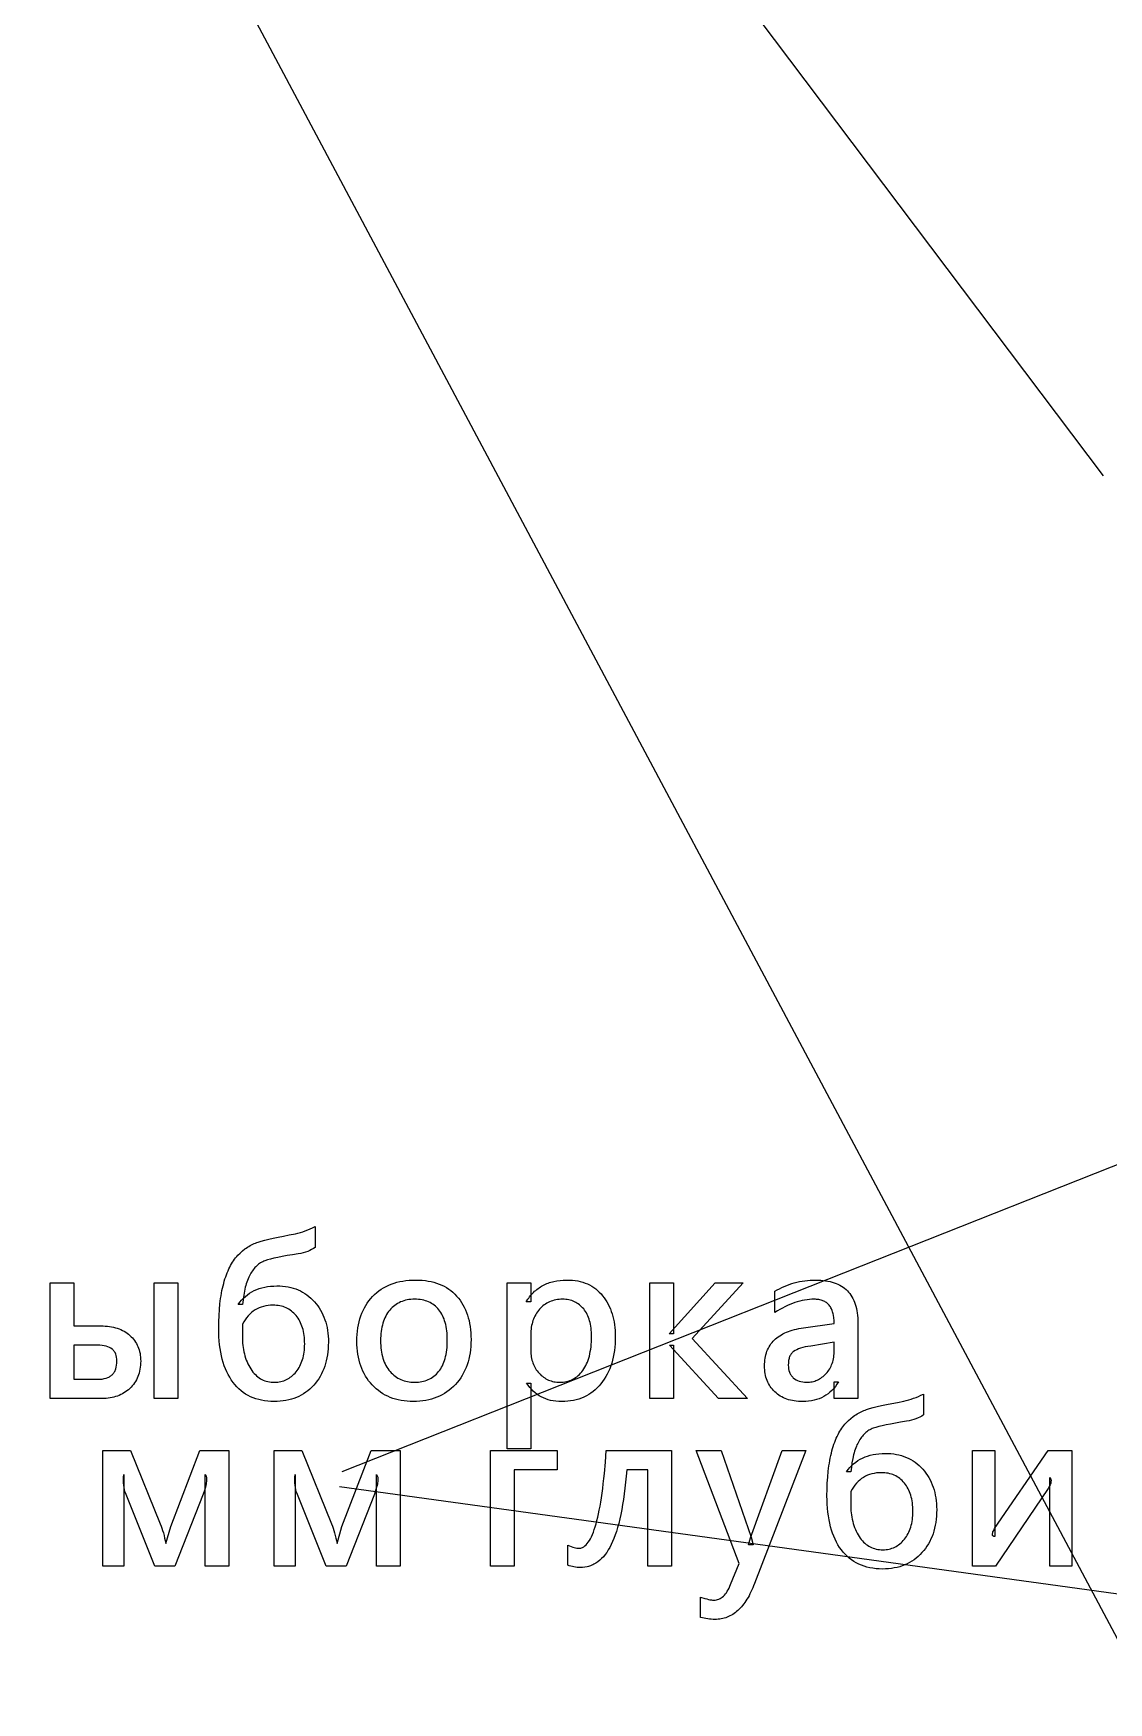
# Model space of a CAD drawing. Header units: metres. Extents: x -352 to 1414, y 67 to 1317.
# Drawn here: x 56 to 312.7, y 247.7 to 646.4 of the extents above; entities that cross this region are included whole.
import ezdxf

# ---------------------------------------------------------------- set-up
doc = ezdxf.new("R2010")
doc.units = ezdxf.units.M
doc.layers.add('Page1', color=7, linetype='CONTINUOUS')

msp = doc.modelspace()

# ---------------------------------------------------------------- linework, layer by layer
at = {"layer": 'Page1'}
for p, q in [((311.483634, 540.674066), (-95.670095, 1081.008921)), ((322.899159, 247.675588), (-114.69597, 1069.593396)), ((390.793008, 406.250482), (129.606277, 302.800052)), ((370.307774, 265.926631), (129.094146, 299.215136))]:
    msp.add_line(p, q, dxfattribs=at)
for points in [[(123.220604, 361.358032), (123.220604, 356.391205), (123.220604, 356.391205), (122.830925, 356.126587), (122.408585, 355.883057), (121.953575, 355.660614), (121.465904, 355.459259), (120.945557, 355.278961), (120.392548, 355.119781), (119.80687, 354.981689), (119.188522, 354.864655), (119.188522, 354.864655), (117.805214, 354.646484), (116.534172, 354.431702), (115.375389, 354.220276), (114.328873, 354.012207), (113.394615, 353.807526), (112.572617, 353.606201), (111.862877, 353.408234), (111.265404, 353.213654), (111.265404, 353.213654), (110.997757, 353.110382), (110.73616, 352.993378), (110.480606, 352.862701), (110.23111, 352.718292), (109.987663, 352.560211), (109.750259, 352.388428), (109.518913, 352.202942), (109.29361, 352.003754), (109.074356, 351.790894), (108.86116, 351.564301), (108.654007, 351.324036), (108.452904, 351.070068), (108.257851, 350.802399), (108.068848, 350.521027), (107.885895, 350.225983), (107.708984, 349.917206), (107.708984, 349.917206), (107.539009, 349.593445), (107.376823, 349.253357), (107.222443, 348.896973), (107.075867, 348.524261), (106.93708, 348.135254), (106.806099, 347.729919), (106.682915, 347.308289), (106.567535, 346.870331), (106.360161, 345.945496), (106.18399, 344.955414), (106.039024, 343.900085), (105.925247, 342.77948), (105.925247, 342.77948), (104.84671, 342.77948), (104.84671, 342.77948), (105.243919, 343.314636), (105.665382, 343.815247), (106.111076, 344.281342), (106.581017, 344.712921), (107.075195, 345.109955), (107.593613, 345.472473), (108.136276, 345.800446), (108.703178, 346.093933), (109.294327, 346.352875), (109.909706, 346.577271), (110.549339, 346.767181), (111.213203, 346.922546), (111.901314, 347.043365), (112.613663, 347.129669), (113.350258, 347.181458), (114.111092, 347.19873), (114.111092, 347.19873), (114.805931, 347.184021), (115.482811, 347.139893), (116.141747, 347.066315), (116.782722, 346.963318), (117.405746, 346.830902), (118.010811, 346.669067), (118.597931, 346.477783), (119.167091, 346.25708), (119.7183, 346.006958), (120.251549, 345.727417), (120.766846, 345.418427), (121.264191, 345.080017), (121.743584, 344.712189), (122.205017, 344.314941), (122.648506, 343.888245), (123.074028, 343.432129), (123.074028, 343.432129), (123.477562, 342.952942), (123.855064, 342.45697), (124.206528, 341.944214), (124.53196, 341.414734), (124.83136, 340.868439), (125.104721, 340.30542), (125.352043, 339.725616), (125.573341, 339.129059), (125.7686, 338.515717), (125.93782, 337.88562), (126.081009, 337.238739), (126.198166, 336.575104), (126.289284, 335.894714), (126.35437, 335.197571), (126.393425, 334.483643), (126.406441, 333.75293), (126.406441, 333.75293), (126.392731, 332.968781), (126.351608, 332.203705), (126.283066, 331.457703), (126.187103, 330.730774), (126.063728, 330.022949), (125.912933, 329.334167), (125.734718, 328.66449), (125.529091, 328.013855), (125.296043, 327.382324), (125.035583, 326.769867), (124.747704, 326.176483), (124.432404, 325.602173), (124.089691, 325.046967), (123.719559, 324.510803), (123.322006, 323.993744), (122.897041, 323.495758), (122.897041, 323.495758), (122.448975, 323.022552), (121.98214, 322.579895), (121.496529, 322.167755), (120.992142, 321.786163), (120.468971, 321.435089), (119.92704, 321.114532), (119.366325, 320.824524), (118.786835, 320.565033), (118.188576, 320.33606), (117.571533, 320.137634), (116.935722, 319.969727), (116.281128, 319.832336), (115.607765, 319.725494), (114.915627, 319.64917), (114.204712, 319.603394), (113.475029, 319.588104), (113.475029, 319.588104), (112.686043, 319.606018), (111.920303, 319.65976), (111.177818, 319.749298), (110.458572, 319.874695), (109.762573, 320.035889), (109.089828, 320.23291), (108.440331, 320.465759), (107.814072, 320.734406), (107.211067, 321.038879), (106.63131, 321.379211), (106.074799, 321.755341), (105.541534, 322.167267), (105.031517, 322.615051), (104.544754, 323.098633), (104.08123, 323.618042), (103.640953, 324.173279), (103.640953, 324.173279), (103.2257, 324.761078), (102.837234, 325.378174), (102.475563, 326.024567), (102.140678, 326.700256), (101.832588, 327.405243), (101.551285, 328.139526), (101.296776, 328.903107), (101.069054, 329.695984), (100.868126, 330.518127), (100.693985, 331.369598), (100.546638, 332.250366), (100.426079, 333.160431), (100.332314, 334.099792), (100.265335, 335.068451), (100.225151, 336.066406), (100.211754, 337.093658), (100.211754, 337.093658), (100.230377, 338.639069), (100.286247, 340.125488), (100.379364, 341.552856), (100.509735, 342.921204), (100.677345, 344.23056), (100.775124, 344.863068), (100.88221, 345.480835), (100.998611, 346.083862), (101.124321, 346.672119), (101.259346, 347.245636), (101.403679, 347.804382), (101.403679, 347.804382), (101.556526, 348.347473), (101.717087, 348.874023), (101.885361, 349.384003), (102.061348, 349.877441), (102.245041, 350.35434), (102.436455, 350.814697), (102.635582, 351.258484), (102.842422, 351.68573), (103.056976, 352.096436), (103.279236, 352.49057), (103.509216, 352.868164), (103.74691, 353.229218), (103.99231, 353.57373), (104.24543, 353.901672), (104.506264, 354.213074), (104.774803, 354.507904), (104.774803, 354.507904), (105.327774, 355.058929), (105.897072, 355.565704), (106.482712, 356.028229), (106.781654, 356.24292), (107.084679, 356.446533), (107.391785, 356.639069), (107.70298, 356.820557), (108.018257, 356.990967), (108.337616, 357.15033), (108.661057, 357.298645), (108.988586, 357.435883), (109.320198, 357.562042), (109.655891, 357.677155), (109.655891, 357.677155), (110.386108, 357.899994), (111.225822, 358.130188), (112.175034, 358.367706), (113.233742, 358.612579), (114.401939, 358.864807), (115.679642, 359.12439), (117.066833, 359.391296), (118.563522, 359.665558), (118.563522, 359.665558), (119.149284, 359.810577), (119.734016, 359.974579), (120.317703, 360.157623), (120.90036, 360.35968), (121.481972, 360.58075), (122.062553, 360.820831), (122.642097, 361.079926), (123.220604, 361.358032)], [(59.988743, 320.296082), (59.988743, 347.906708), (65.652458, 347.906708), (65.652458, 337.641205), (72.057327, 337.641205), (72.057327, 337.641205), (72.60112, 337.632355), (73.130463, 337.605743), (73.645355, 337.561401), (74.14579, 337.499298), (74.631767, 337.419495), (75.103294, 337.32193), (75.560364, 337.206635), (76.002983, 337.073608), (76.431152, 336.922821), (76.844864, 336.754303), (77.244118, 336.568054), (77.628922, 336.364075), (77.999268, 336.142365), (78.355164, 335.902893), (78.696602, 335.645691), (79.02359, 335.370758), (79.02359, 335.370758), (79.333359, 335.080811), (79.623138, 334.778625), (79.892937, 334.464203), (80.142746, 334.137512), (80.372574, 333.798584), (80.582413, 333.447388), (80.77227, 333.083954), (80.942146, 332.708282), (81.092033, 332.320343), (81.221931, 331.920166), (81.331848, 331.507721), (81.421783, 331.083038), (81.49173, 330.646088), (81.541695, 330.196899), (81.571671, 329.735474), (81.581665, 329.26178), (81.581665, 329.26178), (81.571457, 328.751373), (81.540833, 328.254425), (81.489784, 327.770935), (81.418327, 327.300873), (81.326454, 326.844299), (81.214157, 326.401184), (81.081444, 325.971527), (80.928314, 325.555359), (80.754776, 325.152618), (80.560814, 324.763336), (80.346428, 324.387512), (80.111633, 324.025177), (79.856422, 323.67627), (79.580788, 323.340851), (79.284744, 323.01886), (78.968277, 322.710358), (78.968277, 322.710358), (78.636406, 322.417999), (78.294151, 322.144501), (77.941498, 321.889862), (77.578445, 321.654114), (77.205009, 321.437195), (76.821182, 321.239166), (76.426956, 321.059967), (76.022346, 320.899658), (75.607338, 320.758179), (75.181938, 320.63559), (74.746147, 320.53186), (74.299965, 320.44696), (73.843391, 320.380951), (73.376419, 320.333801), (72.899063, 320.305511), (72.411308, 320.296082), (72.411308, 320.296082), (59.988743, 320.296082)], [(90.431221, 320.296082), (84.767502, 320.296082), (84.767502, 347.906708), (90.431221, 347.906708), (90.431221, 347.906708), (90.431221, 320.296082)], [(146.686981, 319.588104), (145.929871, 319.603577), (145.192017, 319.649902), (144.473404, 319.727142), (143.774048, 319.835266), (143.093948, 319.974304), (142.43309, 320.144226), (141.791489, 320.345062), (141.169144, 320.576782), (140.56604, 320.839386), (139.982178, 321.132904), (139.417572, 321.457306), (138.872223, 321.812592), (138.34613, 322.198792), (137.839279, 322.615906), (137.351669, 323.063873), (136.883316, 323.542755), (136.883316, 323.542755), (136.438934, 324.046906), (136.023209, 324.570648), (135.636169, 325.114044), (135.277786, 325.677032), (134.948074, 326.259644), (134.647034, 326.861877), (134.374664, 327.483704), (134.130966, 328.125183), (133.915939, 328.786255), (133.729584, 329.466949), (133.571899, 330.167267), (133.442886, 330.887207), (133.342545, 331.62674), (133.270859, 332.385925), (133.227859, 333.164703), (133.213516, 333.963104), (133.213516, 333.963104), (133.22821, 334.79895), (133.272293, 335.61264), (133.345749, 336.404144), (133.448593, 337.173492), (133.580811, 337.920685), (133.742416, 338.645691), (133.933411, 339.348541), (134.153793, 340.029205), (134.403549, 340.687714), (134.682693, 341.324066), (134.991211, 341.938232), (135.329117, 342.530243), (135.696411, 343.100098), (136.093079, 343.647766), (136.51915, 344.173279), (136.974579, 344.676605), (136.974579, 344.676605), (137.455673, 345.153473), (137.958664, 345.599579), (138.483566, 346.014923), (139.03038, 346.399506), (139.599091, 346.753326), (140.189728, 347.076355), (140.802261, 347.368652), (141.436691, 347.630157), (142.093048, 347.860901), (142.771301, 348.060883), (143.471466, 348.230103), (144.193542, 348.36853), (144.937515, 348.476227), (145.703415, 348.553131), (146.491211, 348.599274), (147.300919, 348.614655), (147.300919, 348.614655), (148.075211, 348.59964), (148.827332, 348.554596), (149.557251, 348.479523), (150.264999, 348.37442), (150.950546, 348.239258), (151.613907, 348.074097), (152.255081, 347.878906), (152.874054, 347.653656), (153.470856, 347.398376), (154.045456, 347.113098), (154.59787, 346.79776), (155.128098, 346.452393), (155.636139, 346.076996), (156.121994, 345.67157), (156.585663, 345.236115), (157.02713, 344.77063), (157.02713, 344.77063), (157.444061, 344.279602), (157.834091, 343.767456), (158.19722, 343.234222), (158.533447, 342.679932), (158.842789, 342.104523), (159.125229, 341.508057), (159.380768, 340.890472), (159.609406, 340.251831), (159.811142, 339.592102), (159.985977, 338.911255), (160.133926, 338.209351), (160.254974, 337.486359), (160.349121, 336.742249), (160.416367, 335.977081), (160.456711, 335.190826), (160.470154, 334.383484), (160.470154, 334.383484), (160.455521, 333.559204), (160.411606, 332.755371), (160.338425, 331.971985), (160.235962, 331.209045), (160.104218, 330.466522), (159.943207, 329.744446), (159.752914, 329.042816), (159.533356, 328.361633), (159.284515, 327.700867), (159.006393, 327.060547), (158.699005, 326.440674), (158.362335, 325.841217), (157.996399, 325.262238), (157.601181, 324.703674), (157.176697, 324.165527), (156.722931, 323.647858), (156.722931, 323.647858), (156.244598, 323.15625), (155.746399, 322.69635), (155.228363, 322.268188), (154.69046, 321.871704), (154.132706, 321.506989), (153.555099, 321.17395), (152.957642, 320.87265), (152.340317, 320.603058), (151.70314, 320.365173), (151.046112, 320.159027), (150.369232, 319.984589), (149.672485, 319.841858), (148.955887, 319.730835), (148.219437, 319.65155), (147.463135, 319.603973), (146.686981, 319.588104)], [(173.729004, 324.001831), (174.735641, 324.001831), (174.735641, 308.260681), (169.07193, 308.260681), (169.07193, 347.906708), (174.735641, 347.906708), (174.735641, 343.376831), (173.629456, 343.376831), (173.629456, 343.376831), (174.03479, 344.011108), (174.247452, 344.312897), (174.466782, 344.604462), (174.69278, 344.885773), (174.925446, 345.156891), (175.16478, 345.417755), (175.410767, 345.668396), (175.663422, 345.908783), (175.92276, 346.138977), (176.188736, 346.358917), (176.461395, 346.568634), (176.740723, 346.768127), (177.026703, 346.957367), (177.319351, 347.136414), (177.618668, 347.305206), (177.924652, 347.463776), (178.237289, 347.612122), (178.55661, 347.750214), (178.882584, 347.878082), (179.215225, 347.995728), (179.554535, 348.103149), (179.900497, 348.200348), (180.253143, 348.287292), (180.978409, 348.430511), (181.730347, 348.532837), (182.508926, 348.594208), (183.314178, 348.614655), (183.314178, 348.614655), (184.000412, 348.599976), (184.666687, 348.555939), (185.312988, 348.482544), (185.939331, 348.379761), (186.5457, 348.24765), (187.132111, 348.086151), (187.698563, 347.895294), (188.245056, 347.675079), (188.771576, 347.425507), (189.278137, 347.146576), (189.764725, 346.838287), (190.231354, 346.50061), (190.678024, 346.133606), (191.104736, 345.737213), (191.511475, 345.311462), (191.898254, 344.856354), (191.898254, 344.856354), (192.263275, 344.377655), (192.604752, 343.881134), (192.922668, 343.366791), (193.217041, 342.834625), (193.487869, 342.284637), (193.735138, 341.716797), (193.958862, 341.131165), (194.159042, 340.527679), (194.335663, 339.906403), (194.488739, 339.267273), (194.618271, 338.610321), (194.724243, 337.935577), (194.806656, 337.242981), (194.86554, 336.532562), (194.900864, 335.804321), (194.912643, 335.058258), (194.912643, 335.058258), (194.899246, 334.199707), (194.8591, 333.362213), (194.792175, 332.545776), (194.698486, 331.750366), (194.578018, 330.976013), (194.430801, 330.222717), (194.25679, 329.490448), (194.05603, 328.779205), (193.828491, 328.08902), (193.574188, 327.419891), (193.293106, 326.77179), (192.98526, 326.144745), (192.65065, 325.538727), (192.289276, 324.953766), (191.901123, 324.389832), (191.486206, 323.846954), (191.486206, 323.846954), (191.047974, 323.331238), (190.589874, 322.848785), (190.111938, 322.399628), (189.614136, 321.983704), (189.096481, 321.601074), (188.558975, 321.25174), (188.001617, 320.935638), (187.424393, 320.652832), (186.827316, 320.40329), (186.210388, 320.187012), (185.573593, 320.004028), (184.916962, 319.854279), (184.240463, 319.737854), (183.544113, 319.654663), (182.827896, 319.604767), (182.091843, 319.588104), (182.091843, 319.588104), (181.40712, 319.605347), (180.744019, 319.657074), (180.102509, 319.743286), (179.482605, 319.863983), (178.884308, 320.019135), (178.307617, 320.208801), (177.752533, 320.432922), (177.219055, 320.691559), (176.707184, 320.98465), (176.216904, 321.312225), (175.748245, 321.674286), (175.301193, 322.070831), (174.875732, 322.501862), (174.471893, 322.967377), (174.089645, 323.467346), (173.729004, 324.001831)], [(226.523254, 320.296082), (219.565292, 320.296082), (207.894943, 333.050507), (208.824142, 333.050507), (208.824142, 320.296082), (203.160431, 320.296082), (203.160431, 347.906708), (208.824142, 347.906708), (208.824142, 335.749634), (207.79538, 335.749634), (218.796494, 347.906708), (225.461304, 347.906708), (213.30423, 334.621307), (213.30423, 334.621307), (226.523254, 320.296082)], [(252.856003, 320.296082), (247.192276, 320.296082), (247.192276, 324.311554), (248.204453, 324.311554), (248.204453, 324.311554), (247.847687, 323.739594), (247.467361, 323.204498), (247.063492, 322.706329), (246.636078, 322.245056), (246.185104, 321.820679), (245.710587, 321.433228), (245.212524, 321.082642), (244.690903, 320.768982), (244.145737, 320.492218), (243.577011, 320.25235), (242.984741, 320.049377), (242.368927, 319.883331), (241.729568, 319.754181), (241.06665, 319.661926), (240.380173, 319.606567), (239.670166, 319.588104), (239.670166, 319.588104), (239.146927, 319.597198), (238.637817, 319.62442), (238.142807, 319.669769), (237.661896, 319.733307), (237.195099, 319.814972), (236.742416, 319.914795), (236.303833, 320.032745), (235.879364, 320.168854), (235.469009, 320.32312), (235.072754, 320.495544), (234.690613, 320.686096), (234.322571, 320.894806), (233.968643, 321.121674), (233.62883, 321.366669), (233.303116, 321.629822), (232.991516, 321.911133), (232.991516, 321.911133), (232.696472, 322.207428), (232.420486, 322.515656), (232.163513, 322.835724), (231.925583, 323.167694), (231.706696, 323.511536), (231.506836, 323.867279), (231.326004, 324.234894), (231.164215, 324.61438), (231.021454, 325.005768), (230.897736, 325.409027), (230.793045, 325.824188), (230.707382, 326.251221), (230.640762, 326.690125), (230.593185, 327.14093), (230.564636, 327.603607), (230.555115, 328.078156), (230.555115, 328.078156), (230.564209, 328.560272), (230.591492, 329.029694), (230.636978, 329.48645), (230.700653, 329.930511), (230.782516, 330.361908), (230.882568, 330.780609), (231.000809, 331.186615), (231.137253, 331.579956), (231.291885, 331.960602), (231.464706, 332.328583), (231.655716, 332.683868), (231.864914, 333.026489), (232.092316, 333.356415), (232.337906, 333.673645), (232.601685, 333.97821), (232.883652, 334.270081), (233.183823, 334.549286), (233.502167, 334.815796), (233.838715, 335.069611), (234.193466, 335.31076), (234.566391, 335.539246), (234.957504, 335.755035), (235.366821, 335.95813), (235.794327, 336.148529), (236.240021, 336.326263), (236.703918, 336.491333), (237.185989, 336.643707), (237.686264, 336.783386), (238.204727, 336.9104), (238.741394, 337.024719), (239.296234, 337.126373), (239.869278, 337.215332), (239.869278, 337.215332), (247.192276, 338.260681), (247.192276, 338.260681), (247.173645, 338.957245), (247.117706, 339.608856), (247.024475, 340.215546), (246.963882, 340.502014), (246.893951, 340.777283), (246.814713, 341.04129), (246.726151, 341.294067), (246.628265, 341.535614), (246.521042, 341.76593), (246.40451, 341.985016), (246.278656, 342.192871), (246.143478, 342.389465), (245.998978, 342.574829), (245.845154, 342.748993), (245.682007, 342.911896), (245.509537, 343.063568), (245.327744, 343.203979), (245.136627, 343.333191), (244.936188, 343.451141), (244.726425, 343.557892), (244.507339, 343.653381), (244.278931, 343.73764), (244.041199, 343.810669), (243.794159, 343.872467), (243.537781, 343.923004), (243.272079, 343.962341), (242.997055, 343.990417), (242.712723, 344.007263), (242.419052, 344.012909), (242.419052, 344.012909), (241.848953, 344.000458), (241.276642, 343.963104), (240.702133, 343.900879), (240.125427, 343.813782), (239.546509, 343.701782), (238.965393, 343.56488), (238.382065, 343.403107), (237.796539, 343.216431), (237.208817, 343.004883), (236.618881, 342.768433), (236.026733, 342.50708), (235.432404, 342.220856), (234.835846, 341.909729), (234.237106, 341.57373), (233.636154, 341.21283), (233.03299, 340.827057), (233.03299, 340.827057), (233.03299, 345.910004), (233.03299, 345.910004), (233.58049, 346.237549), (234.136154, 346.543915), (234.699997, 346.829163), (235.272003, 347.093292), (235.852173, 347.336304), (236.440506, 347.558167), (237.037003, 347.758911), (237.641678, 347.938507), (238.254517, 348.096985), (238.875519, 348.234314), (239.504684, 348.350525), (240.142014, 348.445618), (240.787521, 348.519592), (241.441193, 348.572418), (242.103027, 348.604095), (242.773041, 348.614655), (242.773041, 348.614655), (243.393372, 348.604614), (243.994019, 348.574493), (244.574966, 348.524231), (245.13623, 348.453918), (245.677795, 348.363495), (246.199661, 348.252991), (246.701843, 348.122375), (247.184326, 347.97168), (247.647125, 347.800903), (248.090225, 347.610016), (248.513626, 347.399048), (248.917343, 347.167969), (249.301361, 346.916809), (249.66568, 346.645538), (250.010315, 346.354218), (250.335266, 346.042755), (250.640503, 345.711212), (250.926056, 345.359589), (251.19191, 344.987885), (251.43808, 344.596069), (251.664551, 344.184174), (251.871338, 343.752167), (252.058426, 343.300079), (252.225815, 342.827881), (252.37352, 342.335602), (252.501526, 341.823242), (252.609833, 341.290771), (252.698456, 340.73822), (252.76738, 340.165558), (252.81662, 339.572815), (252.846161, 338.959991), (252.856003, 338.327057), (252.856003, 338.327057), (252.856003, 320.296082)], [(146.996704, 344.012909), (146.534073, 344.002747), (146.083664, 343.972351), (145.645493, 343.921692), (145.219543, 343.850769), (144.805817, 343.759583), (144.404327, 343.648102), (144.01506, 343.516388), (143.638031, 343.36438), (143.273224, 343.192139), (142.920639, 342.999603), (142.580292, 342.786804), (142.252167, 342.553741), (141.936279, 342.300446), (141.632614, 342.026855), (141.341187, 341.733002), (141.061981, 341.418854), (141.061981, 341.418854), (140.797409, 341.086395), (140.549927, 340.737427), (140.319504, 340.372009), (140.106155, 339.990143), (139.909866, 339.591797), (139.730652, 339.177002), (139.568497, 338.745758), (139.423416, 338.298004), (139.29541, 337.833832), (139.184464, 337.35318), (139.090591, 336.856049), (139.013779, 336.342468), (138.954041, 335.812439), (138.911377, 335.26593), (138.885773, 334.702942), (138.877243, 334.123505), (138.877243, 334.123505), (138.886063, 333.538055), (138.912537, 332.969482), (138.956665, 332.417786), (139.018448, 331.882965), (139.097885, 331.36499), (139.194962, 330.863922), (139.309708, 330.3797), (139.442093, 329.912384), (139.592133, 329.461914), (139.759811, 329.02832), (139.94516, 328.611603), (140.148148, 328.211761), (140.368805, 327.828796), (140.607101, 327.462708), (140.863037, 327.113495), (141.136642, 326.781158), (141.136642, 326.781158), (141.424301, 326.467346), (141.722443, 326.173828), (142.031067, 325.900513), (142.350174, 325.647461), (142.679749, 325.414673), (143.019806, 325.202087), (143.370346, 325.009766), (143.731354, 324.837708), (144.102859, 324.685883), (144.484833, 324.554291), (144.877274, 324.442932), (145.280212, 324.351837), (145.693619, 324.280975), (146.117493, 324.230377), (146.551865, 324.200012), (146.996704, 324.18988), (146.996704, 324.18988), (147.448196, 324.199799), (147.887283, 324.229584), (148.313965, 324.279236), (148.728241, 324.348724), (149.130127, 324.43808), (149.519608, 324.547272), (149.896683, 324.676331), (150.261368, 324.825256), (150.613647, 324.994019), (150.953522, 325.182648), (151.280991, 325.391144), (151.596054, 325.619476), (151.898727, 325.867676), (152.188995, 326.135712), (152.466858, 326.423615), (152.73233, 326.731354), (152.73233, 326.731354), (152.98349, 327.058472), (153.218445, 327.404449), (153.43721, 327.769287), (153.639755, 328.153015), (153.826096, 328.555573), (153.996246, 328.97699), (154.150177, 329.417267), (154.287918, 329.876404), (154.409439, 330.354431), (154.514771, 330.851288), (154.603897, 331.367035), (154.676804, 331.901611), (154.733521, 332.455078), (154.774033, 333.027374), (154.79834, 333.618561), (154.806442, 334.228607), (154.806442, 334.228607), (154.798523, 334.816406), (154.774765, 335.386475), (154.735184, 335.938843), (154.679749, 336.47348), (154.60849, 336.990417), (154.521378, 337.489624), (154.418442, 337.97113), (154.299667, 338.434906), (154.165054, 338.880981), (154.014603, 339.309326), (153.848328, 339.71994), (153.666199, 340.112854), (153.468231, 340.488068), (153.25444, 340.845551), (153.024811, 341.185303), (152.779343, 341.507355), (152.779343, 341.507355), (152.519196, 341.81076), (152.24556, 342.094604), (151.95842, 342.358856), (151.657761, 342.603546), (151.343613, 342.828644), (151.015961, 343.03418), (150.674789, 343.220123), (150.320129, 343.386505), (149.951965, 343.533325), (149.570297, 343.660553), (149.175125, 343.768219), (148.766449, 343.856293), (148.344269, 343.924805), (147.908585, 343.973755), (147.459396, 344.003113), (146.996704, 344.012909)], [(174.735641, 335.561554), (174.735641, 331.811554), (174.735641, 331.811554), (174.743469, 331.402618), (174.766937, 331.002655), (174.80603, 330.611694), (174.860779, 330.229706), (174.931168, 329.85672), (175.017212, 329.492706), (175.118881, 329.137695), (175.236206, 328.791656), (175.369156, 328.45462), (175.517761, 328.126556), (175.682007, 327.807495), (175.861893, 327.497406), (176.057419, 327.19632), (176.268585, 326.904205), (176.495407, 326.621094), (176.737854, 326.346954), (176.737854, 326.346954), (176.991699, 326.085754), (177.25267, 325.8414), (177.520767, 325.613892), (177.796005, 325.403229), (178.078369, 325.209442), (178.367859, 325.032501), (178.664474, 324.872406), (178.968231, 324.729156), (179.279099, 324.602753), (179.597107, 324.493225), (179.922256, 324.400543), (180.254517, 324.324707), (180.593918, 324.265717), (180.940445, 324.223602), (181.294113, 324.198303), (181.654892, 324.18988), (181.654892, 324.18988), (182.077621, 324.200928), (182.489899, 324.234039), (182.891708, 324.289246), (183.283081, 324.366516), (183.663971, 324.465881), (184.034424, 324.587341), (184.394409, 324.730865), (184.743942, 324.896454), (185.083023, 325.084167), (185.411636, 325.293915), (185.729797, 325.525757), (186.037506, 325.779694), (186.334747, 326.055695), (186.621536, 326.35379), (186.897873, 326.67395), (187.163742, 327.016205), (187.163742, 327.016205), (187.416245, 327.379181), (187.652451, 327.761505), (187.872375, 328.163208), (188.076004, 328.584259), (188.263351, 329.024658), (188.434402, 329.484406), (188.589157, 329.963531), (188.727631, 330.462006), (188.849808, 330.979858), (188.955688, 331.517029), (189.045288, 332.073608), (189.118591, 332.649506), (189.175613, 333.244781), (189.216339, 333.859406), (189.240768, 334.493408), (189.248917, 335.146759), (189.248917, 335.146759), (189.241562, 335.667511), (189.219498, 336.173401), (189.182709, 336.664368), (189.13121, 337.140472), (189.065002, 337.601715), (188.984085, 338.048035), (188.888443, 338.479492), (188.778091, 338.896057), (188.65303, 339.297729), (188.51326, 339.684509), (188.358765, 340.056427), (188.18956, 340.413452), (188.005646, 340.755585), (187.807022, 341.082825), (187.593674, 341.395172), (187.365631, 341.692657), (187.365631, 341.692657), (187.125168, 341.973633), (186.874619, 342.23645), (186.613983, 342.481171), (186.343262, 342.707764), (186.062439, 342.916229), (185.77153, 343.106537), (185.470535, 343.278748), (185.159454, 343.432831), (184.838287, 343.568787), (184.507019, 343.686615), (184.165665, 343.786316), (183.814224, 343.867889), (183.452682, 343.931335), (183.08107, 343.976654), (182.699356, 344.003845), (182.307556, 344.012909), (182.307556, 344.012909), (181.886841, 344.00354), (181.476471, 343.975525), (181.076462, 343.928802), (180.686798, 343.863373), (180.30748, 343.779297), (179.938522, 343.676514), (179.57991, 343.555023), (179.231644, 343.414856), (178.893723, 343.256012), (178.566147, 343.078461), (178.248932, 342.882233), (177.942062, 342.667297), (177.645538, 342.433716), (177.35936, 342.181396), (177.083527, 341.910431), (176.818054, 341.620758), (176.818054, 341.620758), (176.565887, 341.316742), (176.329987, 341.002777), (176.110367, 340.678864), (175.906998, 340.345001), (175.71991, 340.00116), (175.549088, 339.647369), (175.394531, 339.2836), (175.256256, 338.909882), (175.134232, 338.526215), (175.028488, 338.132568), (174.939011, 337.728973), (174.865799, 337.315399), (174.808853, 336.891876), (174.768188, 336.458405), (174.743774, 336.014954), (174.735641, 335.561554)], [(105.875465, 338.078156), (105.869942, 334.543854), (105.869942, 334.543854), (105.884369, 334.02887), (105.916603, 333.515442), (105.966644, 333.003571), (106.034485, 332.493256), (106.120125, 331.984497), (106.223572, 331.477295), (106.344826, 330.971649), (106.483879, 330.467529), (106.483879, 330.467529), (106.639091, 329.972809), (106.808823, 329.4953), (106.993073, 329.034973), (107.191841, 328.591858), (107.405128, 328.165924), (107.632935, 327.757202), (107.875259, 327.365662), (108.132103, 326.991333), (108.132103, 326.991333), (108.40049, 326.638), (108.677429, 326.309448), (108.962921, 326.005737), (109.256966, 325.726807), (109.55957, 325.472687), (109.870735, 325.243378), (110.190453, 325.038849), (110.518723, 324.859131), (110.518723, 324.859131), (110.857101, 324.702271), (111.207153, 324.566345), (111.568871, 324.451324), (111.942253, 324.357208), (112.327309, 324.283997), (112.724022, 324.23172), (113.132408, 324.200348), (113.55246, 324.18988), (113.55246, 324.18988), (113.935524, 324.199677), (114.310379, 324.229065), (114.677017, 324.278076), (115.035454, 324.346649), (115.385674, 324.434845), (115.727692, 324.542603), (116.061493, 324.669983), (116.387085, 324.816956), (116.704468, 324.983521), (117.013641, 325.169678), (117.314606, 325.375458), (117.607353, 325.6008), (117.891899, 325.845764), (118.168228, 326.110291), (118.436356, 326.39444), (118.696266, 326.698181), (118.696266, 326.698181), (118.944077, 327.018066), (119.175903, 327.350616), (119.391739, 327.695862), (119.591591, 328.053802), (119.775452, 328.424408), (119.943329, 328.807678), (120.095215, 329.203644), (120.23111, 329.612305), (120.351021, 330.033661), (120.454941, 330.467682), (120.542877, 330.914368), (120.614822, 331.373749), (120.670776, 331.845825), (120.710747, 332.330566), (120.734734, 332.828003), (120.742729, 333.338104), (120.742729, 333.338104), (120.734718, 333.870178), (120.710709, 334.387878), (120.670685, 334.891174), (120.614647, 335.380096), (120.542603, 335.854614), (120.454552, 336.314728), (120.350494, 336.760468), (120.230423, 337.191833), (120.094337, 337.608795), (119.942245, 338.011353), (119.774147, 338.399536), (119.590034, 338.773346), (119.389915, 339.132751), (119.17379, 339.477753), (118.94165, 339.80838), (118.693497, 340.124634), (118.693497, 340.124634), (118.43187, 340.424011), (118.159286, 340.704071), (117.875748, 340.964844), (117.581253, 341.206268), (117.27581, 341.428406), (116.959412, 341.631195), (116.632057, 341.814697), (116.293747, 341.978882), (115.944489, 342.123749), (115.584274, 342.249298), (115.213104, 342.35553), (114.830978, 342.442444), (114.437904, 342.51004), (114.033875, 342.55835), (113.618889, 342.587311), (113.192947, 342.596954), (113.192947, 342.596954), (112.591393, 342.579315), (112.009056, 342.526367), (111.445961, 342.43811), (110.902084, 342.314545), (110.377441, 342.15567), (109.872032, 341.961517), (109.385841, 341.732025), (108.918884, 341.467255), (108.471161, 341.167175), (108.042664, 340.831818), (107.633392, 340.461121), (107.243347, 340.055145), (106.872536, 339.613861), (106.52095, 339.137268), (106.188599, 338.625366), (105.875465, 338.078156)], [(65.652458, 333.039429), (65.652458, 324.897858), (71.332771, 324.897858), (71.332771, 324.897858), (71.888008, 324.914948), (72.407417, 324.966309), (72.891014, 325.051849), (73.338783, 325.171631), (73.750732, 325.325623), (73.943275, 325.415466), (74.126862, 325.513855), (74.301491, 325.620819), (74.467171, 325.736298), (74.623886, 325.860382), (74.771652, 325.992981), (74.910461, 326.134155), (75.040314, 326.283875), (75.161217, 326.442169), (75.273155, 326.609009), (75.376144, 326.784393), (75.470177, 326.968323), (75.555252, 327.160828), (75.631371, 327.361908), (75.756752, 327.789673), (75.846306, 328.251709), (75.90004, 328.747925), (75.917946, 329.278381), (75.917946, 329.278381), (75.899818, 329.733826), (75.845436, 330.159882), (75.754807, 330.556549), (75.627914, 330.923859), (75.464775, 331.261749), (75.369606, 331.419678), (75.265381, 331.570282), (75.152084, 331.713531), (75.029732, 331.849426), (74.898308, 331.977966), (74.757828, 332.099182), (74.449669, 332.31955), (74.105255, 332.510529), (73.724594, 332.67215), (73.307671, 332.804382), (72.8545, 332.907227), (72.365074, 332.980682), (71.839394, 333.02475), (71.277458, 333.039429), (71.277458, 333.039429), (65.652458, 333.039429)], [(247.192276, 333.747406), (241.578339, 332.851379), (241.578339, 332.851379), (240.903656, 332.743927), (240.276154, 332.620636), (239.695831, 332.481537), (239.162689, 332.32663), (238.676743, 332.155914), (238.237976, 331.96936), (237.846405, 331.767029), (237.502014, 331.548859), (237.502014, 331.548859), (237.346634, 331.430206), (237.201279, 331.300354), (237.065933, 331.159271), (236.940628, 331.006989), (236.825333, 330.843475), (236.720078, 330.668762), (236.624847, 330.482849), (236.539627, 330.285706), (236.464447, 330.077362), (236.399277, 329.857788), (236.344147, 329.627014), (236.299026, 329.38504), (236.238876, 328.867401), (236.218826, 328.304932), (236.218826, 328.304932), (236.237762, 327.834198), (236.29454, 327.389893), (236.389175, 326.972046), (236.521652, 326.580658), (236.602097, 326.394867), (236.691986, 326.215698), (236.791351, 326.043121), (236.900177, 325.877167), (237.018463, 325.717834), (237.146225, 325.565125), (237.283432, 325.419006), (237.430115, 325.27948), (237.430115, 325.27948), (237.744598, 325.024109), (238.082428, 324.802795), (238.443573, 324.615509), (238.828064, 324.46228), (239.235886, 324.343109), (239.667053, 324.257996), (240.121536, 324.206909), (240.599365, 324.18988), (240.599365, 324.18988), (240.939087, 324.198059), (241.272415, 324.222626), (241.59935, 324.26358), (241.919876, 324.320892), (242.234024, 324.394592), (242.541779, 324.48468), (242.843124, 324.591125), (243.138077, 324.713959), (243.426636, 324.853149), (243.708801, 325.008728), (243.984573, 325.180695), (244.253952, 325.369019), (244.516937, 325.57373), (244.773514, 325.79483), (245.023712, 326.032288), (245.267502, 326.286133), (245.267502, 326.286133), (245.50058, 326.553223), (245.718628, 326.830414), (245.921631, 327.117706), (246.109589, 327.415131), (246.282532, 327.722656), (246.440414, 328.040314), (246.583267, 328.368073), (246.71109, 328.705933), (246.823868, 329.053894), (246.921616, 329.411987), (247.004318, 329.780182), (247.071991, 330.158508), (247.124619, 330.546906), (247.162216, 330.945465), (247.184769, 331.354095), (247.192276, 331.772858), (247.192276, 331.772858), (247.192276, 333.747406)], [(268.475464, 321.358032), (268.475464, 316.391205), (268.475464, 316.391205), (268.085785, 316.126587), (267.663452, 315.883057), (267.208435, 315.660614), (266.720764, 315.459259), (266.200439, 315.278961), (265.6474, 315.119781), (265.061737, 314.981689), (264.44339, 314.864655), (264.44339, 314.864655), (263.060089, 314.646484), (261.789032, 314.431702), (260.630249, 314.220276), (259.58374, 314.012207), (258.649475, 313.807526), (257.827484, 313.606201), (257.117737, 313.408234), (256.520264, 313.213654), (256.520264, 313.213654), (256.252625, 313.110382), (255.991028, 312.993378), (255.735474, 312.862701), (255.485977, 312.718292), (255.242523, 312.560211), (255.005127, 312.388428), (254.773773, 312.202942), (254.548477, 312.003754), (254.329224, 311.790894), (254.116028, 311.564301), (253.908875, 311.324036), (253.707764, 311.070068), (253.512711, 310.802399), (253.323715, 310.521027), (253.140762, 310.225983), (252.963852, 309.917206), (252.963852, 309.917206), (252.793869, 309.593445), (252.631699, 309.253357), (252.47731, 308.896973), (252.330734, 308.524261), (252.191956, 308.135254), (252.060959, 307.729919), (251.93779, 307.308289), (251.822403, 306.870331), (251.615036, 305.945496), (251.438858, 304.955414), (251.293884, 303.900085), (251.180115, 302.77948), (251.180115, 302.77948), (250.101578, 302.77948), (250.101578, 302.77948), (250.498795, 303.314636), (250.920242, 303.815247), (251.365936, 304.281342), (251.835876, 304.712921), (252.330063, 305.109955), (252.84848, 305.472473), (253.391144, 305.800446), (253.958054, 306.093933), (254.549194, 306.352875), (255.164581, 306.577271), (255.804199, 306.767181), (256.468079, 306.922546), (257.156189, 307.043365), (257.86853, 307.129669), (258.605133, 307.181458), (259.365967, 307.19873), (259.365967, 307.19873), (260.060791, 307.184021), (260.737671, 307.139893), (261.396606, 307.066315), (262.037598, 306.963318), (262.660614, 306.830902), (263.265686, 306.669067), (263.852783, 306.477783), (264.421967, 306.25708), (264.973175, 306.006958), (265.506409, 305.727417), (266.021729, 305.418427), (266.519073, 305.080017), (266.998444, 304.712189), (267.4599, 304.314941), (267.903381, 303.888245), (268.328888, 303.432129), (268.328888, 303.432129), (268.732422, 302.952942), (269.109924, 302.45697), (269.461395, 301.944214), (269.786835, 301.414734), (270.086212, 300.868439), (270.359589, 300.30542), (270.606903, 299.725616), (270.828217, 299.129059), (271.023468, 298.515717), (271.192688, 297.88562), (271.335876, 297.238739), (271.453033, 296.575104), (271.544159, 295.894714), (271.609253, 295.197571), (271.648285, 294.483643), (271.661316, 293.75293), (271.661316, 293.75293), (271.647614, 292.968781), (271.606476, 292.203705), (271.537933, 291.457703), (271.441986, 290.730774), (271.318604, 290.022949), (271.167786, 289.334167), (270.989594, 288.66449), (270.783966, 288.013855), (270.550903, 287.382324), (270.290436, 286.769867), (270.002563, 286.176483), (269.687256, 285.602173), (269.344543, 285.046967), (268.974426, 284.510803), (268.576874, 283.993744), (268.151917, 283.495758), (268.151917, 283.495758), (267.703857, 283.022552), (267.237, 282.579895), (266.751404, 282.167755), (266.247009, 281.786163), (265.723846, 281.435089), (265.181915, 281.114532), (264.621185, 280.824524), (264.041718, 280.565033), (263.443451, 280.33606), (262.826416, 280.137634), (262.190582, 279.969727), (261.536011, 279.832336), (260.86264, 279.725494), (260.170502, 279.64917), (259.459595, 279.603394), (258.729889, 279.588104), (258.729889, 279.588104), (257.940918, 279.606018), (257.175171, 279.65976), (256.432678, 279.749298), (255.71344, 279.874695), (255.017441, 280.035889), (254.344696, 280.23291), (253.69519, 280.465759), (253.068939, 280.734406), (252.465942, 281.038879), (251.886185, 281.379211), (251.329666, 281.755341), (250.796402, 282.167267), (250.286392, 282.615051), (249.799622, 283.098633), (249.33609, 283.618042), (248.895828, 284.173279), (248.895828, 284.173279), (248.480576, 284.761078), (248.092102, 285.378174), (247.730423, 286.024567), (247.395554, 286.700256), (247.087448, 287.405243), (246.806152, 288.139526), (246.551636, 288.903107), (246.323914, 289.695984), (246.122986, 290.518127), (245.948853, 291.369598), (245.801498, 292.250366), (245.680939, 293.160431), (245.587173, 294.099792), (245.520203, 295.068451), (245.480011, 296.066406), (245.466614, 297.093658), (245.466614, 297.093658), (245.485245, 298.639069), (245.541122, 300.125488), (245.634232, 301.552856), (245.764603, 302.921204), (245.93222, 304.23056), (246.029984, 304.863068), (246.13707, 305.480835), (246.253479, 306.083862), (246.379181, 306.672119), (246.514206, 307.245636), (246.658539, 307.804382), (246.658539, 307.804382), (246.811386, 308.347473), (246.971954, 308.874023), (247.140228, 309.384003), (247.316208, 309.877441), (247.499908, 310.35434), (247.69133, 310.814697), (247.890457, 311.258484), (248.09729, 311.68573), (248.311844, 312.096436), (248.534103, 312.49057), (248.764084, 312.868164), (249.00177, 313.229218), (249.247177, 313.57373), (249.500305, 313.901672), (249.761124, 314.213074), (250.029678, 314.507904), (250.029678, 314.507904), (250.582642, 315.058929), (251.151947, 315.565704), (251.737579, 316.028229), (252.036514, 316.24292), (252.339539, 316.446533), (252.646652, 316.639069), (252.957855, 316.820557), (253.273117, 316.990967), (253.592484, 317.15033), (253.915924, 317.298645), (254.243454, 317.435883), (254.575058, 317.562042), (254.910751, 317.677155), (254.910751, 317.677155), (255.640976, 317.899994), (256.480682, 318.130188), (257.429901, 318.367706), (258.488617, 318.612579), (259.656799, 318.864807), (260.934509, 319.12439), (262.321686, 319.391296), (263.81839, 319.665558), (263.81839, 319.665558), (264.404144, 319.810577), (264.988892, 319.974579), (265.572571, 320.157623), (266.155212, 320.35968), (266.736847, 320.58075), (267.317413, 320.820831), (267.896973, 321.079926), (268.475464, 321.358032)], [(102.671043, 280.296082), (97.007324, 280.296082), (97.007324, 302.176605), (97.007324, 302.176605), (97.104424, 302.037567), (97.184143, 301.877594), (97.246498, 301.696716), (97.291481, 301.494904), (97.319092, 301.272217), (97.32933, 301.028595), (97.322205, 300.764038), (97.297707, 300.478607), (97.255829, 300.172241), (97.196594, 299.844971), (97.11998, 299.496765), (97.025993, 299.127655), (96.785919, 298.326721), (96.476357, 297.442108), (96.476357, 297.442108), (89.767281, 280.296082), (84.977463, 280.296082), (77.936531, 297.746307), (77.936531, 297.746307), (77.808105, 298.120422), (77.702156, 298.545868), (77.618675, 299.022675), (77.557663, 299.550781), (77.519119, 300.130249), (77.503044, 300.761017), (77.509438, 301.443146), (77.5383, 302.176605), (77.5383, 302.176605), (77.5383, 280.296082), (72.58255, 280.296082), (72.58255, 307.906708), (79.147812, 307.906708), (86.271706, 290.362457), (86.271706, 290.362457), (86.468491, 289.849274), (86.655075, 289.316406), (86.831459, 288.763824), (86.99765, 288.191559), (87.153641, 287.599548), (87.299431, 286.987854), (87.435028, 286.356476), (87.560425, 285.705383), (87.560425, 285.705383), (88.744057, 289.731934), (95.702019, 307.906708), (102.671043, 307.906708), (102.671043, 307.906708), (102.671043, 280.296082)], [(143.57724, 280.296082), (137.913528, 280.296082), (137.913528, 302.176605), (137.913528, 302.176605), (138.01062, 302.037567), (138.090347, 301.877594), (138.152695, 301.696716), (138.197678, 301.494904), (138.225281, 301.272217), (138.235535, 301.028595), (138.228394, 300.764038), (138.203903, 300.478607), (138.162033, 300.172241), (138.102783, 299.844971), (138.026169, 299.496765), (137.93219, 299.127655), (137.692108, 298.326721), (137.382553, 297.442108), (137.382553, 297.442108), (130.673477, 280.296082), (125.883652, 280.296082), (118.842728, 297.746307), (118.842728, 297.746307), (118.714302, 298.120422), (118.608353, 298.545868), (118.524864, 299.022675), (118.463852, 299.550781), (118.425308, 300.130249), (118.409233, 300.761017), (118.415634, 301.443146), (118.444496, 302.176605), (118.444496, 302.176605), (118.444496, 280.296082), (113.488747, 280.296082), (113.488747, 307.906708), (120.054008, 307.906708), (127.177902, 290.362457), (127.177902, 290.362457), (127.374687, 289.849274), (127.561272, 289.316406), (127.737656, 288.763824), (127.903847, 288.191559), (128.05983, 287.599548), (128.205627, 286.987854), (128.341217, 286.356476), (128.466614, 285.705383), (128.466614, 285.705383), (129.650253, 289.731934), (136.608215, 307.906708), (143.57724, 307.906708), (143.57724, 307.906708), (143.57724, 280.296082)], [(181.024139, 303.304932), (170.758652, 303.304932), (170.758652, 280.296082), (165.09494, 280.296082), (165.09494, 307.906708), (181.024139, 307.906708), (181.024139, 307.906708), (181.024139, 303.304932)], [(208.326797, 280.296082), (202.663086, 280.296082), (202.663086, 303.304932), (197.646484, 303.304932), (197.646484, 303.304932), (197.513458, 301.779938), (197.367386, 300.309174), (197.208298, 298.89267), (197.036179, 297.530426), (196.851028, 296.222412), (196.652863, 294.968658), (196.44165, 293.769165), (196.217422, 292.623932), (195.980164, 291.532928), (195.729874, 290.496185), (195.466553, 289.513702), (195.190216, 288.585449), (194.900848, 287.711456), (194.59845, 286.891724), (194.28302, 286.126221), (193.954559, 285.415009), (193.954559, 285.415009), (193.611481, 284.752258), (193.252167, 284.132294), (192.876633, 283.555054), (192.484879, 283.020599), (192.076889, 282.5289), (191.652679, 282.079956), (191.21225, 281.673767), (190.755585, 281.310333), (190.2827, 280.989655), (189.793579, 280.711731), (189.542938, 280.588806), (189.288239, 280.476563), (189.029495, 280.375), (188.766678, 280.284149), (188.499817, 280.203979), (188.228897, 280.134491), (187.674881, 280.027618), (187.10463, 279.96347), (186.518173, 279.942108), (186.518173, 279.942108), (186.155975, 279.950989), (185.791183, 279.977692), (185.423813, 280.022217), (185.053848, 280.084534), (184.681274, 280.164642), (184.306122, 280.262543), (183.928375, 280.378265), (183.548035, 280.51178), (183.548035, 280.51178), (183.548035, 285.251831), (183.548035, 285.251831), (184.383911, 284.942108), (184.758804, 284.820404), (185.105011, 284.720856), (185.422516, 284.643433), (185.711334, 284.588104), (185.971466, 284.554932), (186.202896, 284.543854), (186.202896, 284.543854), (186.356949, 284.549561), (186.509369, 284.566681), (186.660172, 284.595215), (186.809326, 284.635132), (187.102737, 284.749207), (187.389648, 284.908905), (187.670013, 285.114258), (187.943863, 285.365204), (188.211182, 285.661804), (188.471985, 286.004059), (188.726257, 286.391907), (188.974014, 286.825409), (189.215225, 287.304504), (189.449936, 287.829254), (189.678101, 288.399658), (189.89975, 289.015656), (190.114883, 289.677307), (190.323471, 290.384583), (190.525558, 291.137482), (190.7211, 291.936005), (190.910126, 292.780182), (191.092636, 293.669983), (191.2686, 294.605408), (191.438049, 295.586456), (191.600983, 296.613129), (191.757385, 297.685455), (191.907257, 298.803406), (192.050613, 299.96698), (192.187439, 301.176208), (192.317734, 302.43103), (192.558762, 305.077606), (192.773697, 307.906708), (192.773697, 307.906708), (208.326797, 307.906708), (208.326797, 307.906708), (208.326797, 280.296082)], [(240.422379, 307.906708), (228.160202, 276.103607), (228.160202, 276.103607), (227.95607, 275.577515), (227.746033, 275.068146), (227.53009, 274.57547), (227.308258, 274.099487), (227.080536, 273.640198), (226.846893, 273.197632), (226.607376, 272.771759), (226.361938, 272.362579), (226.110626, 271.970123), (225.853394, 271.59436), (225.590271, 271.235291), (225.321259, 270.892914), (225.046341, 270.56723), (224.765518, 270.25827), (224.478806, 269.966003), (224.186203, 269.69043), (223.887695, 269.43158), (223.583282, 269.189423), (223.27298, 268.963959), (222.956772, 268.755188), (222.634659, 268.56311), (222.306656, 268.387756), (221.972763, 268.229095), (221.632965, 268.087158), (221.287262, 267.961884), (220.935669, 267.853333), (220.578186, 267.761475), (220.214783, 267.68631), (219.845505, 267.627869), (219.470306, 267.586121), (219.089218, 267.561066), (218.70224, 267.552704), (218.70224, 267.552704), (218.267792, 267.560333), (217.835602, 267.58313), (217.405655, 267.621155), (216.977951, 267.674408), (216.552505, 267.742859), (216.129303, 267.826508), (215.708344, 267.925354), (215.289627, 268.039429), (215.289627, 268.039429), (215.289627, 272.862457), (215.289627, 272.862457), (216.291077, 272.552704), (216.738144, 272.43103), (217.149414, 272.331482), (217.524918, 272.254059), (217.864639, 272.19873), (218.168579, 272.165558), (218.436752, 272.15448), (218.436752, 272.15448), (218.751266, 272.169159), (219.057343, 272.213165), (219.354996, 272.28653), (219.644226, 272.389221), (219.925034, 272.52124), (220.197418, 272.682617), (220.461365, 272.873322), (220.716904, 273.093384), (220.963989, 273.342773), (221.202667, 273.62149), (221.432922, 273.929565), (221.654739, 274.266968), (221.868134, 274.633728), (222.073105, 275.029816), (222.269653, 275.455261), (222.457764, 275.910004), (222.457764, 275.910004), (224.476578, 280.937683), (214.227676, 307.906708), (220.206665, 307.906708), (227.363739, 287.160004), (227.363739, 287.160004), (227.856003, 285.379059), (227.856003, 285.379059), (226.755341, 285.379059), (226.755341, 285.379059), (226.893616, 285.941833), (227.197815, 287.043854), (227.197815, 287.043854), (234.747589, 307.906708), (234.747589, 307.906708), (240.422379, 307.906708)], [(303.955109, 280.296082), (298.645386, 280.296082), (298.645386, 301.479706), (298.645386, 301.479706), (298.736725, 301.388306), (298.813049, 301.286896), (298.874298, 301.175537), (298.920532, 301.054169), (298.951752, 300.922821), (298.967896, 300.781525), (298.969025, 300.630219), (298.955109, 300.468933), (298.926178, 300.297668), (298.882172, 300.116425), (298.749084, 299.723969), (298.555847, 299.291595), (298.30246, 298.819305), (298.30246, 298.819305), (285.725037, 280.296082), (280.238312, 280.296082), (280.238312, 307.906708), (285.548035, 307.906708), (285.548035, 287.337006), (285.548035, 287.337006), (285.418243, 287.34964), (285.305359, 287.376495), (285.209442, 287.417572), (285.130432, 287.47287), (285.06839, 287.542358), (285.023285, 287.626099), (284.995117, 287.72403), (284.983887, 287.836182), (284.989594, 287.962555), (285.012238, 288.103149), (285.051788, 288.257935), (285.108337, 288.426971), (285.272186, 288.807648), (285.503784, 289.245209), (285.503784, 289.245209), (298.30246, 307.906708), (303.955109, 307.906708), (303.955109, 307.906708), (303.955109, 280.296082)], [(251.130341, 298.078156), (251.124802, 294.543854), (251.124802, 294.543854), (251.139236, 294.02887), (251.171478, 293.515442), (251.221512, 293.003571), (251.289352, 292.493256), (251.375, 291.984497), (251.478439, 291.477295), (251.599686, 290.971649), (251.738739, 290.467529), (251.738739, 290.467529), (251.893951, 289.972809), (252.06369, 289.4953), (252.24794, 289.034973), (252.446701, 288.591858), (252.660004, 288.165924), (252.887802, 287.757202), (253.130127, 287.365662), (253.386978, 286.991333), (253.386978, 286.991333), (253.65535, 286.638), (253.932297, 286.309448), (254.217789, 286.005737), (254.511841, 285.726807), (254.814438, 285.472687), (255.125595, 285.243378), (255.445313, 285.038849), (255.77359, 284.859131), (255.77359, 284.859131), (256.111969, 284.702271), (256.462036, 284.566345), (256.82373, 284.451324), (257.197113, 284.357208), (257.582184, 284.283997), (257.978882, 284.23172), (258.387268, 284.200348), (258.807343, 284.18988), (258.807343, 284.18988), (259.190399, 284.199677), (259.565247, 284.229065), (259.931885, 284.278076), (260.290314, 284.346649), (260.640533, 284.434845), (260.982544, 284.542603), (261.316345, 284.669983), (261.641937, 284.816956), (261.95932, 284.983521), (262.268494, 285.169678), (262.569458, 285.375458), (262.862213, 285.6008), (263.146759, 285.845764), (263.423096, 286.110291), (263.691223, 286.39444), (263.951141, 286.698181), (263.951141, 286.698181), (264.198944, 287.018066), (264.430786, 287.350616), (264.646606, 287.695862), (264.846466, 288.053802), (265.030334, 288.424408), (265.198181, 288.807678), (265.350067, 289.203644), (265.485992, 289.612305), (265.605896, 290.033661), (265.709808, 290.467682), (265.797729, 290.914368), (265.86969, 291.373749), (265.925659, 291.845825), (265.965607, 292.330566), (265.989594, 292.828003), (265.997589, 293.338104), (265.997589, 293.338104), (265.989594, 293.870178), (265.965576, 294.387878), (265.925537, 294.891174), (265.869507, 295.380096), (265.797485, 295.854614), (265.709412, 296.314728), (265.605347, 296.760468), (265.485291, 297.191833), (265.349213, 297.608795), (265.197113, 298.011353), (265.029022, 298.399536), (264.84491, 298.773346), (264.644775, 299.132751), (264.42865, 299.477753), (264.196503, 299.80838), (263.948364, 300.124634), (263.948364, 300.124634), (263.686737, 300.424011), (263.414154, 300.704071), (263.130615, 300.964844), (262.836121, 301.206268), (262.53067, 301.428406), (262.214264, 301.631195), (261.886932, 301.814697), (261.548615, 301.978882), (261.199341, 302.123749), (260.839142, 302.249298), (260.467957, 302.35553), (260.085846, 302.442444), (259.69278, 302.51004), (259.288727, 302.55835), (258.873749, 302.587311), (258.447815, 302.596954), (258.447815, 302.596954), (257.846252, 302.579315), (257.263916, 302.526367), (256.700836, 302.43811), (256.156952, 302.314545), (255.632309, 302.15567), (255.126892, 301.961517), (254.640717, 301.732025), (254.173752, 301.467255), (253.726028, 301.167175), (253.297531, 300.831818), (252.88826, 300.461121), (252.498215, 300.055145), (252.127396, 299.613861), (251.775818, 299.137268), (251.443466, 298.625366), (251.130341, 298.078156)]]:
    msp.add_lwpolyline(points, dxfattribs=at)

doc.saveas('drawing.dxf')
